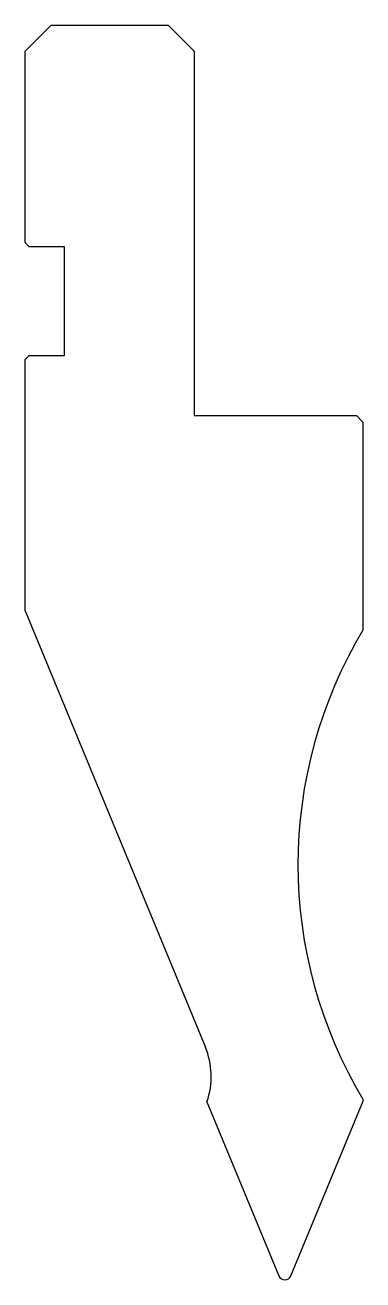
# Model space of a CAD drawing. Header units: metres. Extents: x 26.1 to 52.1, y -31 to 65.4.
import ezdxf

# ---------------------------------------------------------------- set-up
doc = ezdxf.new("R2010")
doc.units = ezdxf.units.M

msp = doc.modelspace()

# ---------------------------------------------------------------- linework, layer by layer
for p, q in [((28.092839, 65.388666), (26.092839, 63.388666)), ((28.092839, 65.388666), (37.092839, 65.388666)), ((39.092839, 63.388666), (37.092839, 65.388666)), ((26.092839, 48.688666), (26.092839, 63.388666)), ((39.092839, 63.388666), (39.092839, 35.388666)), ((26.092839, 48.688666), (26.392839, 48.388666)), ((26.392839, 48.388666), (29.092839, 48.388666)), ((29.092839, 48.388666), (29.092839, 39.988666)), ((26.392839, 39.988666), (26.092839, 39.688666)), ((26.092839, 20.386063), (26.092839, 39.688666)), ((29.092839, 39.988666), (26.392839, 39.988666)), ((39.092839, 35.388666), (51.592839, 35.388666)), ((52.092839, 34.888666), (51.592839, 35.388666)), ((52.092839, 34.888666), (52.092839, 18.916422)), ((26.092839, 20.386063), (39.959931, -13.092057)), ((40.092839, -17.332616), (45.630899, -30.702676)), ((46.554779, -30.702676), (52.092839, -17.332616)), ((52.092839, -17.139091), (52.092839, -17.332616))]:
    msp.add_line(p, q)
for centre, radius, start, end in [((82.092839, 0.888666), 35, 148.997281, 211.002719), ((34.416653, -15.388158), 6, 341.090378, 22.5), ((46.092839, -30.511334), 0.5, 202.5, 337.5)]:
    msp.add_arc(centre, radius, start, end)

doc.saveas('drawing.dxf')
